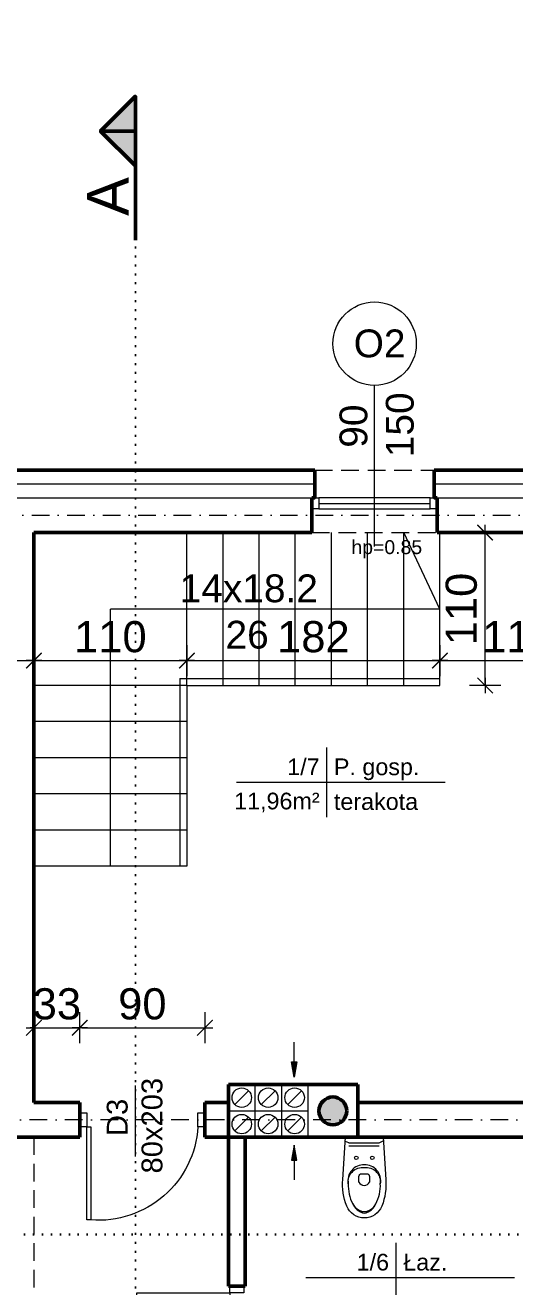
# Model space of a CAD drawing. Header units: millimetres. Extents: x -1610 to 9137, y -5783 to 6358.
# Drawn here: x 3902 to 4254, y 3681 to 4588 of the extents above; entities that cross this region are included whole.
import ezdxf

# ---------------------------------------------------------------- set-up
doc = ezdxf.new("R2010")
doc.units = ezdxf.units.MM
for name, pattern in [('DASHDOT', [25.4, 12.7, -6.35, 0, -6.35]), ('DASHED', [19.05, 12.7, -6.35]), ('DOT', [6.35, 0, -6.35])]:
    doc.linetypes.add(name, pattern=pattern)
doc.layers.get('0').update_dxf_attribs({"lineweight": 0})
doc.layers.add('A-meble', color=7, linetype='Continuous', lineweight=5, true_color=0x8a8a8a)
for name, color, linetype, lineweight in [('A-murowane', 6, 'Continuous', 50), ('A-osie', 7, 'DASHDOT', 5), ('A-p.widokowa', 5, 'Continuous', 15), ('A-pod', 5, 'DASHED', 15), ('A-schody', 2, 'Continuous', 0), ('A-stolarka', 1, 'Continuous', 5), ('A-w.ocieplenie', 4, 'BATTING', 5), ('A-wykończenie', 4, 'Continuous', 5), ('A17_OPIS_WARSTW', 32, 'Continuous', 9), ('B-linia przekrojowa', 40, 'DOT', 30), ('B-opis', 7, 'Continuous', 0)]:
    doc.layers.add(name, color=color, linetype=linetype, lineweight=lineweight)
doc.styles.get("Standard").update_dxf_attribs({"font": 'arial.ttf'})
doc.linetypes.add('BATTING', pattern='A,0.00254,-2.54,[134,ltypeshp.shx,S=2.54,R=0,X=-2.54,Y=0],-5.08,[134,ltypeshp.shx,S=2.54,R=180,X=2.54,Y=0],-2.54', length=10.16254)
doc.dimstyles.new('PM-100', dxfattribs={"dimscale": 2.8, "dimtxt": 8, "dimasz": 0.5, "dimexe": 0, "dimexo": 0, "dimgap": 2, "dimtad": 1, "dimdec": 1, "dimrnd": 0.1, "dimzin": 13, "dimdsep": 46, "dimtxsty": 'Standard', "dimblk": 'Q', "dimcen": 0, "dimse1": 1, "dimse2": 1, "dimclrd": 256, "dimclre": 251, "dimclrt": 41, "dimadec": 1, "dimazin": 0, "dimtfac": 1, "dimtdec": 1, "dimtix": 1, "dimtmove": 1, "dimatfit": 0, "dimldrblk": 'NONE', "dimfxl": 1, "dimtolj": 1, "dimtzin": 13, "dimlwd": -1, "dimlwe": 0, "dimarcsym": 0})

# ---------------------------------------------------------------- blocks, each defined once
blk = doc.blocks.new('A$C7FE075C5')
at = {"layer": 'A-stolarka'}
for p, q in [((-5, 0), (-85, 0)), ((-85, -4), (-5, -4)), ((-85, -8), (-5, -8))]:
    blk.add_line(p, q, dxfattribs=at)
for points in [[(-90, 0), (-85, 0), (-85, -8), (-90, -8), (-90, 0)], [(-5, 0), (0, 0), (0, -8), (-5, -8), (-5, 0)]]:
    blk.add_lwpolyline(points, dxfattribs=at)
blk = doc.blocks.new('A$C4D3D61A9')
at = {"layer": 'A-stolarka'}
for points in [[(5, 5), (8, 5), (8, 72), (5, 72)], [(0, -5), (5, -5), (5, 5), (0, 5)], [(85, -5), (90, -5), (90, 5), (85, 5)]]:
    blk.add_lwpolyline(points, close=True, dxfattribs=at)
blk.add_arc((13.37, 0.42), 71.78, 3.65788, 94.28711, dxfattribs=at)
blk = doc.blocks.new('A$C2DDC75EF')
at = {"layer": 'B-opis'}
blk.add_line((35, -4.87), (35, 46.1), dxfattribs=at)
at = {"layer": 'B-opis', "insert": (14.39, 9.75), "char_height": 15, "attachment_point": 1, "rotation": 90}
blk.add_mtext_dynamic_manual_height_columns('D3\\P\\pi-26.902;80x203', width=13.1429, gutter_width=12.5, heights=[0], dxfattribs=at)
blk = doc.blocks.new('A$C19D832B9')
at = {"layer": 'A-meble'}
blk.add_lwpolyline([(49.54, -12.64, -0.108747), (30.31, -15.5), (0, -13.5), (0, 13.5), (30.31, 15.5, -0.108747), (49.54, 12.64, -0.297002), (58.06, 0, -0.297002)], format="xyb", close=True, dxfattribs=at)
for points in [[(2.88, -13.69), (3.78, -11.37, 0.092626), (3.92, -10.65), (3.92, 10.28, 0.110215), (3.73, 11.13), (2.54, 13.67)], [(33.37, -11.49, 0.140223), (47.84, -8.25, 0.280577), (53.46, 0, 0.280577), (47.84, 8.25, 0.140223), (33.37, 11.49, 0.496783), (19.92, 0, 0.496783), (33.37, -11.49, -0.492052), (21.79, 0, -0.492052), (33.37, 11.49)], [(32.18, -3.86), (28.22, -3.86, -0.414214), (26.22, -1.86), (26.22, -0.05), (26.22, 1.77, -0.414214), (28.22, 3.77), (32.18, 3.77)], [(47.55, -8.41, 0.255814), (54.65, 0, 0.255814), (47.55, 8.41)]]:
    blk.add_lwpolyline(points, format="xyb", dxfattribs=at)
blk.add_lwpolyline([(6.13, -11.02), (6.13, 10.73)], dxfattribs=at)
for centre in [(14.81, 5.77), (14.81, -5.77)]:
    blk.add_circle(centre, 1.28, dxfattribs=at)
blk.add_arc((30.42, -0.05), 4.2, 294.68589, 65.31411, dxfattribs=at)
blk = doc.blocks.new('A$C206D636A')
at = {"layer": 'A-murowane'}
h = blk.add_hatch(color=256, dxfattribs=at)
h.dxf.hatch_style = 1
h.paths.add_polyline_path([(-180, -416, 1), (-200, -416, 0.178765), (-197.6, -422.5), (-182.4, -422.5, 0.178765)])
h.paths.add_polyline_path([(-182.4, -422.5), (-197.6, -422.5, 0.460566)])
for p, q in [((-265, -397), (-265, -435)), ((-265, -397), (-172, -397)), ((-172, -397), (-172, -435))]:
    blk.add_line(p, q, dxfattribs=at)
blk.add_circle((-190, -416), 10, dxfattribs=at)
at = {"layer": 'A-p.widokowa'}
for p, q in [((-246, -397), (-246, -435)), ((-227, -397), (-227, -435)), ((-208, -397), (-208, -435)), ((-260.45, -411.45), (-250.55, -401.55)), ((-241.45, -411.45), (-231.55, -401.55)), ((-222.45, -411.45), (-212.55, -401.55)), ((-265, -416), (-208, -416)), ((-260.45, -430.45), (-250.55, -420.55)), ((-241.45, -430.45), (-231.55, -420.55)), ((-222.45, -430.45), (-212.55, -420.55))]:
    blk.add_line(p, q, dxfattribs=at)
for centre in [(-255.5, -406.5), (-236.5, -406.5), (-217.5, -406.5), (-255.5, -425.5), (-236.5, -425.5), (-217.5, -425.5)]:
    blk.add_circle(centre, 7, dxfattribs=at)
blk = doc.blocks.new('A$C3D9378BC')
at = {"layer": 'A-p.widokowa'}
h = blk.add_hatch(color=256, dxfattribs=at)
h.dxf.hatch_style = 1
h.paths.add_polyline_path([(1.95, 25), (0, 14.13), (3.9, 14.13)])
blk.add_lwpolyline([(3.9, 14.13), (1.95, 25), (0, 14.13)], close=True, dxfattribs=at)
blk.add_lwpolyline([(1.95, 14.13), (1.95, 0)], dxfattribs=at)
blk = doc.blocks.new('Q')
for p, q in [((0, 8), (0, -8)), ((-4, 0), (4, 0))]:
    blk.add_line(p, q)
at = {"const_width": 0.7}
blk.add_lwpolyline([(4, 4), (-4, -4)], dxfattribs=at)
blk = doc.blocks.new('*D36')
at = {"layer": 'A17_OPIS_WARSTW', "transparency": 16777216}
blk.add_line((3909.72, 4131.21), (4016.92, 4131.21), dxfattribs=at)
at = {"layer": 'Defpoints', "color": 0, "transparency": 16777216}
for p in [(4018.32, 4131.21), (3908.32, 4113.29), (4018.32, 4113.29)]:
    blk.add_point(p, dxfattribs=at)
at = {"layer": 'A17_OPIS_WARSTW', "transparency": 16777216, "xscale": 1.4, "yscale": 1.4, "zscale": 1.4, "rotation": 180}
blk.add_blockref('Q', (3908.32, 4131.21), dxfattribs=at)
at = {"layer": 'A17_OPIS_WARSTW', "transparency": 16777216, "xscale": 1.4, "yscale": 1.4, "zscale": 1.4}
blk.add_blockref('Q', (4018.32, 4131.21), dxfattribs=at)
at = {"layer": 'A17_OPIS_WARSTW', "color": 41, "transparency": 16777216, "insert": (3963.32, 4148.25), "char_height": 22.4, "attachment_point": 5}
blk.add_mtext('\\A1;110', dxfattribs=at)
blk = doc.blocks.new('_None')
blk = doc.blocks.new('*D37')
at = {"layer": 'A17_OPIS_WARSTW', "transparency": 16777216}
blk.add_line((4232.85, 4114.69), (4232.85, 4221.89), dxfattribs=at)
at = {"layer": 'Defpoints', "color": 0, "transparency": 16777216}
for p in [(4197.52, 4223.29), (4232.85, 4223.29), (4197.52, 4113.29)]:
    blk.add_point(p, dxfattribs=at)
at = {"layer": 'A17_OPIS_WARSTW', "transparency": 16777216, "xscale": 1.4, "yscale": 1.4, "zscale": 1.4}
for p, rotation in [((4232.85, 4223.29), 90), ((4232.85, 4113.29), 270)]:
    blk.add_blockref('Q', p, dxfattribs=dict(at, rotation=rotation))
at = {"layer": 'A17_OPIS_WARSTW', "color": 41, "transparency": 16777216, "insert": (4215.82, 4168.29), "char_height": 22.4, "attachment_point": 5, "rotation": 90}
blk.add_mtext('\\A1;110', dxfattribs=at)
blk = doc.blocks.new('*D39')
at = {"layer": 'A17_OPIS_WARSTW', "transparency": 16777216}
for p, q in [((3906.92, 3867.1), (3905.52, 3867.1)), ((3908.32, 3867.1), (3941.32, 3867.1)), ((3942.72, 3867.1), (3944.12, 3867.1))]:
    blk.add_line(p, q, dxfattribs=at)
at = {"layer": 'Defpoints', "color": 0, "transparency": 16777216}
for p in [(3941.32, 3867.1), (3908.32, 3813.29), (3941.32, 3813.29)]:
    blk.add_point(p, dxfattribs=at)
at = {"layer": 'A17_OPIS_WARSTW', "transparency": 16777216, "xscale": 1.4, "yscale": 1.4, "zscale": 1.4}
blk.add_blockref('Q', (3908.32, 3867.1), dxfattribs=at)
at = {"layer": 'A17_OPIS_WARSTW', "transparency": 16777216, "xscale": 1.4, "yscale": 1.4, "zscale": 1.4, "rotation": 180}
blk.add_blockref('Q', (3941.32, 3867.1), dxfattribs=at)
at = {"layer": 'A17_OPIS_WARSTW', "color": 41, "transparency": 16777216, "insert": (3924.82, 3884.14), "char_height": 22.4, "attachment_point": 5}
blk.add_mtext('\\A1;33', dxfattribs=at)
blk = doc.blocks.new('*D40')
at = {"layer": 'A17_OPIS_WARSTW', "transparency": 16777216}
blk.add_line((3942.72, 3867.1), (4029.92, 3867.1), dxfattribs=at)
at = {"layer": 'Defpoints', "color": 0, "transparency": 16777216}
for p in [(4031.32, 3867.1), (3941.32, 3813.29), (4031.32, 3813.29)]:
    blk.add_point(p, dxfattribs=at)
at = {"layer": 'A17_OPIS_WARSTW', "transparency": 16777216, "xscale": 1.4, "yscale": 1.4, "zscale": 1.4, "rotation": 180}
blk.add_blockref('Q', (3941.32, 3867.1), dxfattribs=at)
at = {"layer": 'A17_OPIS_WARSTW', "transparency": 16777216, "xscale": 1.4, "yscale": 1.4, "zscale": 1.4}
blk.add_blockref('Q', (4031.32, 3867.1), dxfattribs=at)
at = {"layer": 'A17_OPIS_WARSTW', "color": 41, "transparency": 16777216, "insert": (3986.32, 3884.13), "char_height": 22.4, "attachment_point": 5}
blk.add_mtext('\\A1;90', dxfattribs=at)
blk = doc.blocks.new('*D44')
at = {"layer": 'A17_OPIS_WARSTW', "transparency": 16777216}
for p, q in [((3867.93, 4153.51), (3824.09, 4153.51)), ((3895.82, 4131.21), (3867.93, 4153.51)), ((3881.92, 4131.21), (3880.52, 4131.21)), ((3883.32, 4131.21), (3908.32, 4131.21)), ((3883.32, 4131.21), (3908.32, 4131.21)), ((3909.72, 4131.21), (3911.12, 4131.21))]:
    blk.add_line(p, q, dxfattribs=at)
at = {"layer": 'Defpoints', "color": 0, "transparency": 16777216}
for p in [(3908.32, 4131.21), (3908.32, 4131.21), (3883.32, 4078.29)]:
    blk.add_point(p, dxfattribs=at)
at = {"layer": 'A17_OPIS_WARSTW', "transparency": 16777216, "xscale": 1.4, "yscale": 1.4, "zscale": 1.4}
blk.add_blockref('Q', (3883.32, 4131.21), dxfattribs=at)
at = {"layer": 'A17_OPIS_WARSTW', "transparency": 16777216, "xscale": 1.4, "yscale": 1.4, "zscale": 1.4, "rotation": 180}
blk.add_blockref('Q', (3908.32, 4131.21), dxfattribs=at)
at = {"layer": 'A17_OPIS_WARSTW', "color": 41, "transparency": 16777216, "insert": (3846.01, 4170.54), "char_height": 22.4, "attachment_point": 5}
blk.add_mtext('\\A1;25', dxfattribs=at)
blk = doc.blocks.new('*D45')
at = {"layer": 'A17_OPIS_WARSTW', "transparency": 16777216}
blk.add_line((4019.72, 4131.21), (4198.92, 4131.21), dxfattribs=at)
at = {"layer": 'Defpoints', "color": 0, "transparency": 16777216}
for p in [(4018.32, 4131.21), (4200.32, 4131.21), (4200.32, 4131.21)]:
    blk.add_point(p, dxfattribs=at)
at = {"layer": 'A17_OPIS_WARSTW', "transparency": 16777216, "xscale": 1.4, "yscale": 1.4, "zscale": 1.4, "rotation": 180}
blk.add_blockref('Q', (4018.32, 4131.21), dxfattribs=at)
at = {"layer": 'A17_OPIS_WARSTW', "transparency": 16777216, "xscale": 1.4, "yscale": 1.4, "zscale": 1.4}
blk.add_blockref('Q', (4200.32, 4131.21), dxfattribs=at)
at = {"layer": 'A17_OPIS_WARSTW', "color": 41, "transparency": 16777216, "insert": (4109.32, 4148.25), "char_height": 22.4, "attachment_point": 5}
blk.add_mtext('\\A1;182', dxfattribs=at)
blk = doc.blocks.new('*D46')
at = {"layer": 'A17_OPIS_WARSTW', "transparency": 16777216}
blk.add_line((4201.72, 4131.21), (4311.92, 4131.21), dxfattribs=at)
at = {"layer": 'Defpoints', "color": 0, "transparency": 16777216}
for p in [(4200.32, 4131.21), (4313.32, 4131.21), (4313.32, 4131.21)]:
    blk.add_point(p, dxfattribs=at)
at = {"layer": 'A17_OPIS_WARSTW', "transparency": 16777216, "xscale": 1.4, "yscale": 1.4, "zscale": 1.4, "rotation": 180}
blk.add_blockref('Q', (4200.32, 4131.21), dxfattribs=at)
at = {"layer": 'A17_OPIS_WARSTW', "transparency": 16777216, "xscale": 1.4, "yscale": 1.4, "zscale": 1.4}
blk.add_blockref('Q', (4313.32, 4131.21), dxfattribs=at)
at = {"layer": 'A17_OPIS_WARSTW', "color": 41, "transparency": 16777216, "insert": (4256.82, 4148.26), "char_height": 22.4, "attachment_point": 5}
blk.add_mtext('\\A1;113', dxfattribs=at)
blk = doc.blocks.new('*D117')
at = {"layer": 'A17_OPIS_WARSTW', "transparency": 16777216}
blk.add_line((4874.62, 3214.69), (4874.62, 3786.89), dxfattribs=at)
at = {"layer": 'Defpoints', "color": 0, "transparency": 16777216}
for p in [(4313.32, 3788.29), (4874.62, 3788.29), (4148.32, 3213.29)]:
    blk.add_point(p, dxfattribs=at)
at = {"layer": 'A17_OPIS_WARSTW', "transparency": 16777216, "xscale": 1.4, "yscale": 1.4, "zscale": 1.4}
for p, rotation in [((4874.62, 3788.29), 90), ((4874.62, 3213.29), 270)]:
    blk.add_blockref('Q', p, dxfattribs=dict(at, rotation=rotation))
at = {"layer": 'A17_OPIS_WARSTW', "color": 41, "transparency": 16777216, "insert": (4857.63, 3500.79), "char_height": 22.4, "attachment_point": 5, "rotation": 90}
blk.add_mtext('\\A1;575', dxfattribs=at)
blk = doc.blocks.new('*D174')
at = {"layer": 'A17_OPIS_WARSTW', "transparency": 16777216}
blk.add_line((3834.72, 4714.46), (4106.92, 4714.46), dxfattribs=at)
at = {"layer": 'Defpoints', "color": 0, "transparency": 16777216}
for p in [(4108.32, 4714.46), (3833.32, 4235.79), (4108.32, 4235.79)]:
    blk.add_point(p, dxfattribs=at)
at = {"layer": 'A17_OPIS_WARSTW', "transparency": 16777216, "xscale": 1.4, "yscale": 1.4, "zscale": 1.4, "rotation": 180}
blk.add_blockref('Q', (3833.32, 4714.46), dxfattribs=at)
at = {"layer": 'A17_OPIS_WARSTW', "transparency": 16777216, "xscale": 1.4, "yscale": 1.4, "zscale": 1.4}
blk.add_blockref('Q', (4108.32, 4714.46), dxfattribs=at)
at = {"layer": 'A17_OPIS_WARSTW', "color": 41, "transparency": 16777216, "insert": (3970.82, 4731.5), "char_height": 22.4, "attachment_point": 5}
blk.add_mtext('\\A1;275', dxfattribs=at)
blk = doc.blocks.new('*D175')
at = {"layer": 'A17_OPIS_WARSTW', "transparency": 16777216}
blk.add_line((4109.72, 4714.46), (4196.92, 4714.46), dxfattribs=at)
at = {"layer": 'Defpoints', "color": 0, "transparency": 16777216}
for p in [(4198.32, 4714.46), (4108.32, 4235.79), (4198.32, 4235.79)]:
    blk.add_point(p, dxfattribs=at)
at = {"layer": 'A17_OPIS_WARSTW', "transparency": 16777216, "xscale": 1.4, "yscale": 1.4, "zscale": 1.4, "rotation": 180}
blk.add_blockref('Q', (4108.32, 4714.46), dxfattribs=at)
at = {"layer": 'A17_OPIS_WARSTW', "transparency": 16777216, "xscale": 1.4, "yscale": 1.4, "zscale": 1.4}
blk.add_blockref('Q', (4198.32, 4714.46), dxfattribs=at)
at = {"layer": 'A17_OPIS_WARSTW', "color": 41, "transparency": 16777216, "insert": (4153.32, 4731.5), "char_height": 22.4, "attachment_point": 5}
blk.add_mtext('\\A1;90', dxfattribs=at)
blk = doc.blocks.new('*D176')
at = {"layer": 'A17_OPIS_WARSTW', "transparency": 16777216}
blk.add_line((4199.72, 4714.46), (4356.92, 4714.46), dxfattribs=at)
at = {"layer": 'Defpoints', "color": 0, "transparency": 16777216}
for p in [(4358.32, 4714.46), (4358.32, 4268.29), (4198.32, 4235.79)]:
    blk.add_point(p, dxfattribs=at)
at = {"layer": 'A17_OPIS_WARSTW', "transparency": 16777216, "xscale": 1.4, "yscale": 1.4, "zscale": 1.4, "rotation": 180}
blk.add_blockref('Q', (4198.32, 4714.46), dxfattribs=at)
at = {"layer": 'A17_OPIS_WARSTW', "transparency": 16777216, "xscale": 1.4, "yscale": 1.4, "zscale": 1.4}
blk.add_blockref('Q', (4358.32, 4714.46), dxfattribs=at)
at = {"layer": 'A17_OPIS_WARSTW', "color": 41, "transparency": 16777216, "insert": (4278.32, 4731.5), "char_height": 22.4, "attachment_point": 5}
blk.add_mtext('\\A1;160', dxfattribs=at)
blk = doc.blocks.new('*D179')
at = {"layer": 'A17_OPIS_WARSTW', "transparency": 16777216}
blk.add_line((3897.22, 4764.46), (4324.42, 4764.46), dxfattribs=at)
at = {"layer": 'Defpoints', "color": 0, "transparency": 16777216}
for p in [(4325.82, 4764.46), (3895.82, 4235.79), (4325.82, 4235.79)]:
    blk.add_point(p, dxfattribs=at)
at = {"layer": 'A17_OPIS_WARSTW', "transparency": 16777216, "xscale": 1.4, "yscale": 1.4, "zscale": 1.4, "rotation": 180}
blk.add_blockref('Q', (3895.82, 4764.46), dxfattribs=at)
at = {"layer": 'A17_OPIS_WARSTW', "transparency": 16777216, "xscale": 1.4, "yscale": 1.4, "zscale": 1.4}
blk.add_blockref('Q', (4325.82, 4764.46), dxfattribs=at)
at = {"layer": 'A17_OPIS_WARSTW', "color": 41, "transparency": 16777216, "insert": (4110.82, 4781.51), "char_height": 22.4, "attachment_point": 5}
blk.add_mtext('\\A1;430', dxfattribs=at)
blk = doc.blocks.new('*D184')
at = {"layer": 'A17_OPIS_WARSTW', "transparency": 16777216}
for p, q in [((3881.92, 4814.46), (3880.52, 4814.46)), ((3883.32, 4814.46), (3908.32, 4814.46)), ((3909.72, 4814.46), (3911.12, 4814.46))]:
    blk.add_line(p, q, dxfattribs=at)
at = {"layer": 'Defpoints', "color": 0, "transparency": 16777216}
for p in [(3908.32, 4814.46), (3883.32, 4223.29), (3908.32, 4223.29)]:
    blk.add_point(p, dxfattribs=at)
at = {"layer": 'A17_OPIS_WARSTW', "transparency": 16777216, "xscale": 1.4, "yscale": 1.4, "zscale": 1.4}
blk.add_blockref('Q', (3883.32, 4814.46), dxfattribs=at)
at = {"layer": 'A17_OPIS_WARSTW', "transparency": 16777216, "xscale": 1.4, "yscale": 1.4, "zscale": 1.4, "rotation": 180}
blk.add_blockref('Q', (3908.32, 4814.46), dxfattribs=at)
at = {"layer": 'A17_OPIS_WARSTW', "color": 41, "transparency": 16777216, "insert": (3895.82, 4831.5), "char_height": 22.4, "attachment_point": 5}
blk.add_mtext('\\A1;25', dxfattribs=at)
blk = doc.blocks.new('*D185')
at = {"layer": 'A17_OPIS_WARSTW', "transparency": 16777216}
blk.add_line((3909.72, 4814.46), (4311.92, 4814.46), dxfattribs=at)
at = {"layer": 'Defpoints', "color": 0, "transparency": 16777216}
for p in [(4313.32, 4814.46), (3908.32, 4223.29), (4313.32, 4223.29)]:
    blk.add_point(p, dxfattribs=at)
at = {"layer": 'A17_OPIS_WARSTW', "transparency": 16777216, "xscale": 1.4, "yscale": 1.4, "zscale": 1.4, "rotation": 180}
blk.add_blockref('Q', (3908.32, 4814.46), dxfattribs=at)
at = {"layer": 'A17_OPIS_WARSTW', "transparency": 16777216, "xscale": 1.4, "yscale": 1.4, "zscale": 1.4}
blk.add_blockref('Q', (4313.32, 4814.46), dxfattribs=at)
at = {"layer": 'A17_OPIS_WARSTW', "color": 41, "transparency": 16777216, "insert": (4110.82, 4831.5), "char_height": 22.4, "attachment_point": 5}
blk.add_mtext('\\A1;405', dxfattribs=at)
blk = doc.blocks.new('*D188')
at = {"layer": 'A17_OPIS_WARSTW', "transparency": 16777216}
blk.add_line((3059.72, 4864.46), (4356.92, 4864.46), dxfattribs=at)
at = {"layer": 'Defpoints', "color": 0, "transparency": 16777216}
for p in [(4358.32, 4864.46), (3058.32, 4268.29), (4358.32, 4268.29)]:
    blk.add_point(p, dxfattribs=at)
at = {"layer": 'A17_OPIS_WARSTW', "transparency": 16777216, "xscale": 1.4, "yscale": 1.4, "zscale": 1.4, "rotation": 180}
blk.add_blockref('Q', (3058.32, 4864.46), dxfattribs=at)
at = {"layer": 'A17_OPIS_WARSTW', "transparency": 16777216, "xscale": 1.4, "yscale": 1.4, "zscale": 1.4}
blk.add_blockref('Q', (4358.32, 4864.46), dxfattribs=at)
at = {"layer": 'A17_OPIS_WARSTW', "color": 41, "transparency": 16777216, "insert": (3708.32, 4881.51), "char_height": 22.4, "attachment_point": 5}
blk.add_mtext('\\A1;1300', dxfattribs=at)
blk = doc.blocks.new('A$C560A2D75')
at = {"layer": 'A-murowane'}
h = blk.add_hatch(color=256, dxfattribs=at)
h.dxf.hatch_style = 1
h.paths.add_polyline_path([(-78.49, 25), (-53.49, 0), (-103.49, 0)])
blk.add_line((-103.49, 0), (0, 0), dxfattribs=at)
blk.add_lwpolyline([(-78.49, 0), (-78.49, 25), (-53.49, 0), (-103.49, 0), (-78.49, 25)], dxfattribs=at)
blk = doc.blocks.new('A$C7E556D42')
at = {"layer": 'B-linia przekrojowa'}
for p, q in [((-877, -1515.35), (-877, 18.84)), ((-2027.47, -800), (-272.53, -800))]:
    blk.add_line(p, q, dxfattribs=at)
at = {"layer": 'A17_OPIS_WARSTW', "xscale": -1, "rotation": 90}
blk.add_blockref('A$C560A2D75', (-877, -84.65), dxfattribs=at)
at = {"layer": 'B-opis', "insert": (-911.82, -39.28), "char_height": 30, "attachment_point": 3, "rotation": 90}
blk.add_mtext_dynamic_manual_height_columns('A', width=13.1429, gutter_width=12.5, heights=[0], dxfattribs=at)

msp = doc.modelspace()

# ---------------------------------------------------------------- linework, layer by layer
at = {"layer": 'A-murowane'}
for p, q in [((3831.32, 4268.29), (4110.32, 4268.29)), ((4196.32, 4268.29), (4358.32, 4268.29)), ((4108.32, 4223.29), (4108.32, 4248.29)), ((4198.32, 4223.29), (4198.32, 4248.29)), ((3908.32, 4223.29), (4108.32, 4223.29)), ((3908.32, 4223.29), (3908.32, 3813.29)), ((4198.32, 4223.29), (4313.32, 4223.29)), ((3941.32, 3813.29), (3908.32, 3813.29)), ((3941.32, 3813.29), (3941.32, 3788.29)), ((4031.32, 3813.29), (4031.32, 3788.29)), ((4031.32, 3813.29), (4048.32, 3813.29)), ((4131.32, 3813.29), (4130.32, 3813.29)), ((4313.32, 3813.29), (4141.32, 3813.29)), ((3941.32, 3788.29), (3439.32, 3788.29)), ((4313.32, 3788.29), (4031.32, 3788.29)), ((4048.32, 3788.29), (4048.32, 3681.29)), ((4060.32, 3788.29), (4060.32, 3681.29)), ((4048.32, 3681.29), (4060.32, 3681.29))]:
    msp.add_line(p, q, dxfattribs=at)
for points in [[(4108.32, 4248.29), (4110.32, 4248.29), (4110.32, 4268.29)], [(4196.32, 4268.29), (4196.32, 4248.29), (4198.32, 4248.29)]]:
    msp.add_lwpolyline(points, dxfattribs=at)
at = {"layer": 'A-osie'}
for p, q in [((3090.82, 4235.79), (4325.82, 4235.79)), ((4325.82, 3800.79), (3090.82, 3800.79))]:
    msp.add_line(p, q, dxfattribs=at)
at = {"layer": 'A-pod'}
for p, q in [((4110.32, 4268.29), (4196.32, 4268.29)), ((4108.32, 4223.29), (4198.32, 4223.29)), ((3908.32, 3788.29), (3908.32, 3481.29))]:
    msp.add_line(p, q, dxfattribs=at)
at = {"layer": 'A-schody'}
for p, q in [((4018.32, 4113.29), (4018.32, 4223.29)), ((4044.32, 4113.29), (4044.32, 4223.29)), ((4070.32, 4113.29), (4070.32, 4223.29)), ((4096.32, 4113.29), (4096.32, 4223.29)), ((4122.32, 4113.29), (4122.32, 4223.29)), ((4148.32, 4113.29), (4148.32, 4223.29)), ((4174.32, 4113.29), (4174.32, 4223.29)), ((4200.32, 4168.29), (4174.32, 4223.29)), ((4200.32, 4113.29), (4200.32, 4223.29)), ((4200.32, 4168.29), (3963.32, 4168.29)), ((3963.32, 3983.29), (3963.32, 4168.29)), ((4018.32, 4113.29), (3908.32, 4113.29)), ((4013.32, 4118.29), (4013.32, 3983.29)), ((4013.32, 4118.29), (4200.32, 4118.29)), ((4018.32, 4113.29), (4018.32, 3983.29)), ((4018.32, 4113.29), (4200.32, 4113.29)), ((4018.32, 4087.29), (3908.32, 4087.29)), ((4018.32, 4061.29), (3908.32, 4061.29)), ((4018.32, 4035.29), (3908.32, 4035.29)), ((4018.32, 4009.29), (3908.32, 4009.29)), ((4018.32, 3983.29), (3908.32, 3983.29))]:
    msp.add_line(p, q, dxfattribs=at)
at = {"layer": 'A-w.ocieplenie'}
for p, q in [((3831.32, 4258.29), (4110.32, 4258.29)), ((4196.32, 4258.29), (4348.32, 4258.29))]:
    msp.add_line(p, q, dxfattribs=at)
at = {"layer": 'A-wykończenie'}
for p, q in [((3833.32, 4248.29), (4108.32, 4248.29)), ((4108.32, 4248.29), (4110.32, 4248.29)), ((4196.32, 4248.29), (4338.32, 4248.29))]:
    msp.add_line(p, q, dxfattribs=at)
at = {"layer": 'B-opis'}
for p, q in [((4153.32, 4213.29), (4153.32, 4329.15)), ((4118.96, 4018.64), (4118.96, 4068.64)), ((4053.96, 4043.64), (4204.17, 4043.64)), ((4168.87, 3662.32), (4168.87, 3712.32)), ((4103.87, 3687.32), (4254.08, 3687.32))]:
    msp.add_line(p, q, dxfattribs=at)
msp.add_circle((4153.32, 4359.15), 30, dxfattribs=at)

# ---------------------------------------------------------------- block references
msp.add_blockref('A$C206D636A', (4313.32, 4223.29))
at = {"layer": 'A-meble', "rotation": 270}
msp.add_blockref('A$C19D832B9', (4145.95, 3788.29), dxfattribs=at)
at = {"layer": 'A-p.widokowa', "xscale": -1, "rotation": 180}
msp.add_blockref('A$C3D9378BC', (4093.53, 3856.65), dxfattribs=at)
at = {"layer": 'A-p.widokowa'}
msp.add_blockref('A$C3D9378BC', (4093.53, 3757.61), dxfattribs=at)
at = {"layer": 'A-stolarka'}
for name, p in [('A$C7FE075C5', (4198.32, 4248.29)), ('A$C2DDC75EF', (3946.32, 3779.43))]:
    msp.add_blockref(name, p, dxfattribs=at)
at = {"layer": 'A-stolarka', "xscale": -1}
for p, rotation in [((3941.32, 3800.79), 180), ((4054.32, 3681.29), 90)]:
    msp.add_blockref('A$C4D3D61A9', p, dxfattribs=dict(at, rotation=rotation))
at = {"layer": 'B-linia przekrojowa'}
msp.add_blockref('A$C7E556D42', (4858.32, 4518.29), dxfattribs=at)

# ---------------------------------------------------------------- texts
at = {"layer": 'B-opis'}
for s, width, insert, char_height, attachment_point in [('O2', 13.1429, (4138.31, 4369.37), 20, 1), ('hp=0.85', 49.0064, (4136.69, 4217.81), 10, 1), ('\\pi-40.884;14x18.2\\P\\pi-7.9169;26', 13.1429, (4054.06, 4193.17), 20, 1), ('1/7', 87.8944, (4113.82, 4060.78), 12, 3), ('P. gosp.', 148.0981, (4124.09, 4060.78), 12, 1), ('11,96m²', 87.8944, (4113.82, 4036.18), 12, 3), ('terakota', 87.8944, (4124.09, 4035.78), 12, 1), ('1/6', 87.8944, (4163.74, 3704.46), 12, 3), ('Łaz.', 148.0981, (4174, 3704.46), 12, 1)]:
    msp.add_mtext_dynamic_manual_height_columns(s, width=width, gutter_width=12.5, heights=[0], dxfattribs=dict(at, insert=insert, char_height=char_height, attachment_point=attachment_point))
at = {"layer": 'B-opis', "insert": (4128.11, 4292.04), "char_height": 20, "attachment_point": 1, "rotation": 90}
msp.add_mtext_dynamic_manual_height_columns('\\pi-7.7191;90\\P\\pi-14.547;150', width=13.1429, gutter_width=12.5, heights=[0], dxfattribs=at)

# ---------------------------------------------------------------- dimensions: what is measured, and where the dimension line sits
at = {"layer": 'A17_OPIS_WARSTW'}
for base, p1, p2, picture, middle in [((4358.32, 4864.46), (3058.32, 4268.29), (4358.32, 4268.29), '*D188', (3708.32, 4881.51)), ((3908.32, 4814.46), (3883.32, 4223.29), (3908.32, 4223.29), '*D184', (3895.82, 4831.5)), ((4313.32, 4814.46), (3908.32, 4223.29), (4313.32, 4223.29), '*D185', (4110.82, 4831.5)), ((4325.82, 4764.46), (3895.82, 4235.79), (4325.82, 4235.79), '*D179', (4110.82, 4781.51)), ((4108.32, 4714.46), (3833.32, 4235.79), (4108.32, 4235.79), '*D174', (3970.82, 4731.5)), ((4198.32, 4714.46), (4108.32, 4235.79), (4198.32, 4235.79), '*D175', (4153.32, 4731.5)), ((4358.32, 4714.46), (4198.32, 4235.79), (4358.32, 4268.29), '*D176', (4278.32, 4731.5)), ((4018.32, 4131.21), (3908.32, 4113.29), (4018.32, 4113.29), '*D36', (3963.32, 4148.25)), ((4200.32, 4131.21), (4018.32, 4131.21), (4200.32, 4131.21), '*D45', (4109.32, 4148.25)), ((4313.32, 4131.21), (4200.32, 4131.21), (4313.32, 4131.21), '*D46', (4256.82, 4148.26)), ((3941.32, 3867.1), (3908.32, 3813.29), (3941.32, 3813.29), '*D39', (3924.82, 3884.14)), ((4031.32, 3867.1), (3941.32, 3813.29), (4031.32, 3813.29), '*D40', (3986.32, 3884.13))]:
    dim = msp.add_linear_dim(base=base, p1=p1, p2=p2, dimstyle='PM-100', dxfattribs=at)
    dim.commit()
    dim.dimension.update_dxf_attribs({"geometry": picture, "text_midpoint": middle})
for base, p1, p2, picture, middle in [((4232.85, 4223.29), (4197.52, 4113.29), (4197.52, 4223.29), '*D37', (4215.82, 4168.29)), ((4874.62, 3788.29), (4148.32, 3213.29), (4313.32, 3788.29), '*D117', (4857.63, 3500.79))]:
    dim = msp.add_linear_dim(base=base, p1=p1, p2=p2, angle=90, dimstyle='PM-100', dxfattribs=at)
    dim.commit()
    dim.dimension.update_dxf_attribs({"geometry": picture, "text_midpoint": middle})
dim = msp.add_linear_dim(base=(3908.32, 4131.21), p1=(3883.32, 4078.29), p2=(3908.32, 4131.21), dimstyle='PM-100', dxfattribs=at)
dim.commit()
dim.dimension.update_dxf_attribs({"geometry": '*D44', "text_midpoint": (3862.33, 4153.51), "dimtype": 160})

doc.saveas('drawing.dxf')
